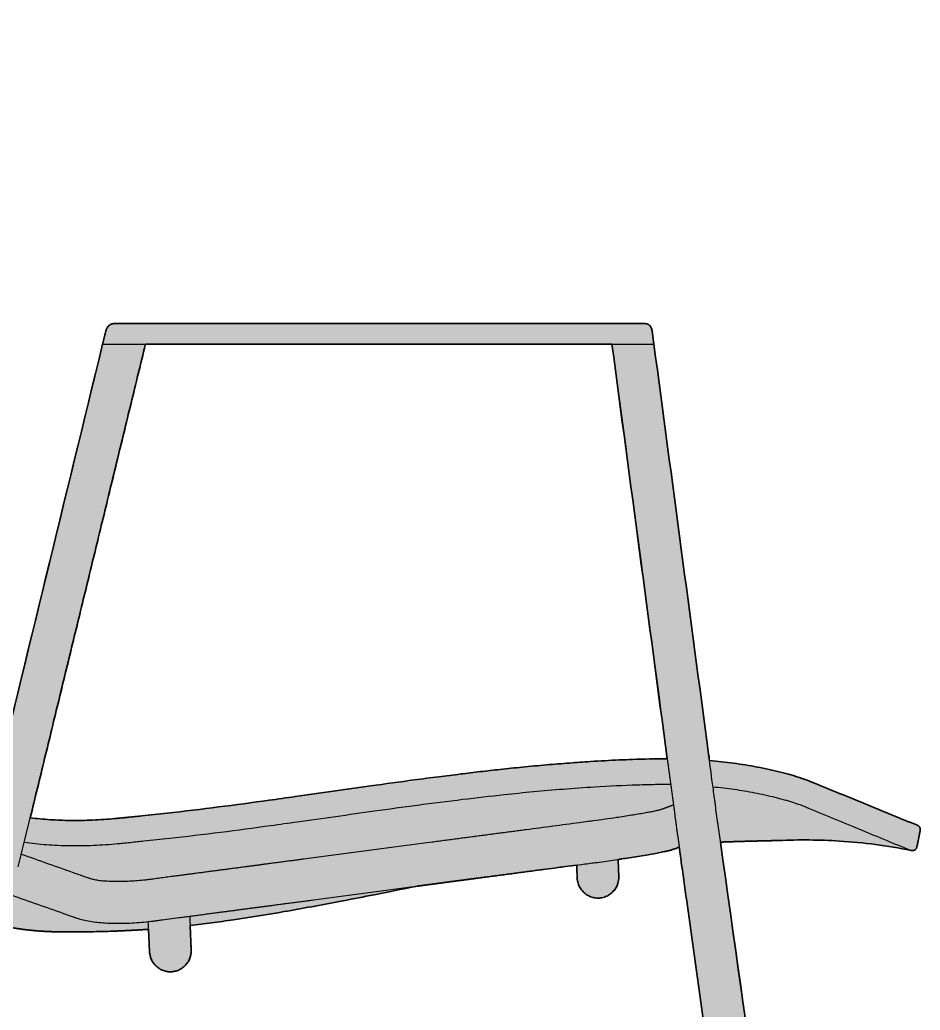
# Model space of a CAD drawing. Header units: millimetres. Extents: x 0 to 1796, y -880 to 761.
# Drawn here: x 1333.5 to 1679.5, y 380.7 to 761.4 of the extents above; entities that cross this region are included whole.
import ezdxf

# ---------------------------------------------------------------- set-up
doc = ezdxf.new("R2010")
doc.units = ezdxf.units.MM
doc.layers.add('Blocks', color=7, linetype='Continuous')
doc.layers.add('Blocks$Fill', color=7, linetype='Continuous', true_color=0xffffff)
doc.layers.add('Blocks$Inner', color=7, linetype='Continuous', lineweight=25, true_color=0x007f00)
doc.layers.add('Blocks$Outline', color=7, linetype='Continuous', lineweight=35, true_color=0xff3f3f)

# ---------------------------------------------------------------- blocks, each defined once
blk = doc.blocks.new('AAC 18 Dining Chair Side')
at = {"layer": 'Blocks$Fill'}
h = blk.add_hatch(color=256, dxfattribs=at)
h.paths.add_polyline_path([(56.82, 761.22), (56.91, 761.25), (57, 761.29), (57.1, 761.32), (57.15, 761.33), (57.2, 761.35), (57.29, 761.37), (57.33, 761.38), (57.38, 761.39), (57.42, 761.4), (57.47, 761.41), (57.51, 761.41), (57.56, 761.42), (57.6, 761.42), (57.64, 761.42), (57.68, 761.43), (57.73, 761.43), (57.77, 761.43), (57.81, 761.43), (57.85, 761.43), (57.89, 761.43), (57.93, 761.42), (57.97, 761.42), (58.01, 761.41), (58.05, 761.41), (58.09, 761.4), (58.13, 761.39), (58.17, 761.38), (58.21, 761.37), (86.97, 752.93), (87.82, 752.65), (88.24, 752.5), (88.65, 752.34), (89.05, 752.18), (89.44, 752.01), (89.83, 751.83), (90.21, 751.64), (90.62, 751.44), (91.02, 751.22), (91.41, 751), (91.81, 750.77), (92.19, 750.53), (92.58, 750.29), (93.33, 749.78), (94.08, 749.24), (94.81, 748.68), (95.53, 748.11), (96.24, 747.51), (97.02, 746.82), (97.8, 746.11), (98.55, 745.39), (99.3, 744.65), (100.92, 742.97), (102.48, 741.23), (104.11, 739.31), (105.68, 737.34), (107.31, 735.19), (108.89, 733.01), (110.4, 730.79), (111.87, 728.55), (113.32, 726.2), (114.72, 723.82), (116.07, 721.41), (117.37, 718.97), (119.09, 715.51), (120.72, 712.02), (122.33, 708.3), (126.62, 697.5), (128.92, 691.36), (133.21, 679.19), (136.51, 668.93), (139.52, 658.57), (142.11, 648.54), (144.35, 638.64), (145.91, 630.65), (147.27, 622.62), (148.43, 614.46), (149.37, 606.26), (154.27, 540.94), (154.86, 535.9), (155.43, 531.93), (156.1, 527.97), (156.83, 524.19), (157.67, 520.42), (158.55, 516.89), (159.54, 513.38), (160.6, 510.01), (161.77, 506.67), (162.65, 504.35), (163.6, 502.06), (164.6, 499.79), (165.66, 497.54), (166.72, 495.45), (167.84, 493.38), (169.02, 491.35), (170.25, 489.35), (171.5, 487.46), (172.8, 485.6), (174.16, 483.78), (175.58, 482.01), (177.02, 480.31), (178.52, 478.66), (180.07, 477.05), (181.67, 475.49), (183.31, 473.99), (185.01, 472.54), (186.75, 471.14), (188.53, 469.8), (190.38, 468.5), (192.27, 467.26), (194.2, 466.08), (196.16, 464.95), (198.2, 463.87), (200.27, 462.84), (202.38, 461.88), (204.51, 460.97), (206.76, 460.09), (209.04, 459.28), (211.35, 458.52), (213.67, 457.83), (257.15, 636.68), (258.39, 641.77), (258.43, 641.94), (258.48, 642.11), (258.54, 642.28), (258.57, 642.36), (258.6, 642.45), (258.63, 642.52), (258.66, 642.6), (258.7, 642.68), (258.73, 642.75), (258.77, 642.82), (258.81, 642.9), (258.85, 642.97), (258.89, 643.04), (258.93, 643.11), (258.97, 643.17), (259.01, 643.24), (259.05, 643.3), (259.1, 643.36), (259.15, 643.42), (259.19, 643.48), (259.24, 643.54), (259.29, 643.6), (259.34, 643.65), (259.39, 643.71), (259.45, 643.76), (259.5, 643.81), (259.56, 643.86), (259.61, 643.91), (259.67, 643.95), (259.73, 644), (259.79, 644.04), (259.85, 644.08), (259.91, 644.12), (259.98, 644.16), (260.04, 644.2), (260.11, 644.24), (260.17, 644.27), (260.24, 644.3), (260.31, 644.34), (260.38, 644.37), (260.45, 644.4), (260.52, 644.42), (260.6, 644.45), (260.67, 644.47), (260.74, 644.5), (260.82, 644.52), (260.9, 644.54), (260.98, 644.56), (261.06, 644.58), (261.14, 644.59), (261.22, 644.61), (261.3, 644.62), (261.38, 644.63), (261.47, 644.65), (261.56, 644.65), (261.74, 644.67), (261.92, 644.68), (262.1, 644.68), (414.24, 644.68), (452.28, 644.68), (461.79, 644.68), (464.17, 644.68), (464.76, 644.68), (464.91, 644.68), (464.95, 644.68), (464.96, 644.68), (464.96, 644.68), (465.15, 644.68), (465.33, 644.67), (465.52, 644.66), (465.61, 644.65), (465.7, 644.64), (465.78, 644.62), (465.86, 644.61), (465.95, 644.6), (466.03, 644.58), (466.11, 644.57), (466.18, 644.55), (466.26, 644.53), (466.34, 644.5), (466.41, 644.48), (466.48, 644.46), (466.55, 644.43), (466.62, 644.41), (466.69, 644.38), (466.75, 644.35), (466.82, 644.32), (466.89, 644.28), (466.95, 644.25), (467.01, 644.21), (467.06, 644.18), (467.12, 644.14), (467.18, 644.1), (467.23, 644.06), (467.29, 644.01), (467.34, 643.97), (467.39, 643.92), (467.44, 643.87), (467.49, 643.83), (467.54, 643.77), (467.58, 643.72), (467.63, 643.67), (467.67, 643.62), (467.71, 643.56), (467.75, 643.5), (467.79, 643.44), (467.83, 643.38), (467.87, 643.31), (467.9, 643.25), (467.94, 643.18), (467.97, 643.12), (468, 643.05), (468.03, 642.98), (468.07, 642.9), (468.09, 642.82), (468.12, 642.75), (468.15, 642.67), (468.17, 642.59), (468.19, 642.51), (468.22, 642.44), (468.24, 642.35), (468.26, 642.26), (468.3, 642.07), (468.33, 641.89), (468.36, 641.71), (469.03, 636.68), (490.37, 476.66), (495.02, 476.22), (499.67, 475.66), (504.2, 474.99), (508.72, 474.2), (513.28, 473.27), (517.65, 472.24), (521.69, 471.16), (523.51, 470.61), (525.33, 470.03), (527.65, 469.21), (570.25, 451.79), (570.31, 451.76), (570.36, 451.74), (570.41, 451.72), (570.48, 451.68), (570.51, 451.66), (570.54, 451.65), (570.58, 451.62), (570.62, 451.59), (570.66, 451.57), (570.7, 451.54), (570.74, 451.51), (570.77, 451.48), (570.81, 451.45), (570.84, 451.42), (570.87, 451.39), (570.9, 451.37), (570.92, 451.34), (570.95, 451.31), (570.97, 451.28), (570.99, 451.25), (571.02, 451.22), (571.04, 451.19), (571.06, 451.16), (571.08, 451.13), (571.1, 451.1), (571.12, 451.07), (571.13, 451.04), (571.15, 451.01), (571.17, 450.98), (571.18, 450.94), (571.2, 450.91), (571.21, 450.87), (571.23, 450.83), (571.24, 450.8), (571.25, 450.76), (571.26, 450.72), (571.27, 450.68), (571.28, 450.65), (571.29, 450.61), (571.3, 450.57), (571.3, 450.53), (571.31, 450.49), (571.31, 450.45), (571.32, 450.41), (571.32, 450.38), (571.33, 450.34), (571.33, 450.29), (571.33, 450.25), (571.33, 450.2), (571.33, 450.15), (571.33, 450.11), (571.33, 450.06), (571.32, 449.97), (571.32, 449.88), (571.3, 449.79), (571.29, 449.7), (571.28, 449.61), (570.15, 443.72), (570.13, 443.6), (570.12, 443.55), (570.1, 443.49), (570.09, 443.44), (570.07, 443.38), (570.06, 443.33), (570.04, 443.27), (570.02, 443.22), (570, 443.18), (569.98, 443.13), (569.96, 443.08), (569.94, 443.03), (569.92, 442.99), (569.89, 442.94), (569.87, 442.9), (569.84, 442.86), (569.82, 442.81), (569.79, 442.78), (569.77, 442.74), (569.74, 442.7), (569.71, 442.66), (569.68, 442.62), (569.65, 442.59), (569.62, 442.56), (569.58, 442.52), (569.55, 442.49), (569.52, 442.46), (569.48, 442.43), (569.45, 442.4), (569.41, 442.38), (569.37, 442.35), (569.34, 442.32), (569.3, 442.3), (569.26, 442.28), (569.22, 442.26), (569.18, 442.24), (569.14, 442.22), (569.09, 442.2), (569.05, 442.18), (569.01, 442.17), (568.96, 442.15), (568.92, 442.14), (568.87, 442.13), (568.82, 442.12), (568.78, 442.11), (568.73, 442.1), (568.68, 442.09), (568.63, 442.09), (568.58, 442.08), (568.53, 442.08), (568.48, 442.07), (568.43, 442.07), (568.38, 442.07), (568.32, 442.07), (568.27, 442.08), (568.21, 442.08), (568.16, 442.08), (568.1, 442.09), (568.04, 442.09), (567.99, 442.1), (567.93, 442.11), (567.82, 442.13), (567.82, 442.13), (567.82, 442.13), (567.82, 442.13), (567.82, 442.13), (567.82, 442.13), (567.82, 442.13), (567.82, 442.13), (567.82, 442.13), (561.01, 443.37), (554.17, 444.38), (547.29, 445.17), (540.4, 445.73), (534.54, 446.02), (528.69, 446.15), (522.83, 446.12), (516.98, 445.92), (514.63, 445.88), (514.25, 445.88), (513.07, 445.85), (512.67, 445.84), (511.51, 445.82), (511.08, 445.81), (509.95, 445.78), (509.49, 445.77), (508.39, 445.74), (507.89, 445.73), (506.83, 445.7), (506.3, 445.69), (505.28, 445.66), (504.71, 445.65), (503.72, 445.62), (503.11, 445.6), (497.5, 445.43), (494.61, 445.32), (555.66, 9.11), (555.66, 9.1), (555.66, 9.1), (555.66, 9.1), (555.66, 9.1), (555.66, 9.1), (555.66, 9.1), (555.68, 8.93), (555.7, 8.75), (555.72, 8.57), (555.73, 8.39), (555.73, 8.2), (555.74, 8.02), (555.73, 7.83), (555.73, 7.64), (555.72, 7.45), (555.7, 7.26), (555.68, 7.07), (555.66, 6.88), (555.63, 6.69), (555.59, 6.49), (555.56, 6.3), (555.51, 6.11), (555.46, 5.91), (555.41, 5.72), (555.35, 5.53), (555.28, 5.34), (555.21, 5.15), (555.14, 4.96), (555.06, 4.77), (554.97, 4.59), (554.88, 4.4), (554.79, 4.22), (554.69, 4.04), (554.59, 3.86), (554.48, 3.68), (554.36, 3.51), (554.24, 3.34), (554.12, 3.17), (554, 3.01), (553.86, 2.85), (553.73, 2.69), (553.59, 2.54), (553.45, 2.39), (553.3, 2.25), (553.15, 2.11), (553, 1.97), (552.84, 1.84), (552.68, 1.71), (552.52, 1.58), (552.36, 1.46), (552.19, 1.35), (552.03, 1.24), (551.85, 1.14), (551.68, 1.03), (551.51, 0.94), (551.33, 0.85), (551.16, 0.76), (550.98, 0.68), (550.8, 0.61), (550.63, 0.53), (550.45, 0.47), (550.27, 0.4), (550.09, 0.35), (549.91, 0.29), (549.73, 0.25), (549.55, 0.2), (549.37, 0.16), (549.2, 0.13), (549.02, 0.1), (548.84, 0.07), (548.67, 0.05), (548.49, 0.03), (548.31, 0.01), (548.13, 0), (547.94, 0), (547.76, -0.01), (547.57, 0), (547.38, 0), (547.2, 0.01), (547, 0.03), (546.81, 0.05), (546.62, 0.07), (546.43, 0.1), (546.24, 0.14), (546.04, 0.17), (545.85, 0.22), (545.66, 0.27), (545.47, 0.32), (545.27, 0.38), (545.08, 0.45), (544.89, 0.52), (544.7, 0.59), (544.51, 0.67), (544.33, 0.76), (544.14, 0.85), (543.96, 0.94), (543.78, 1.04), (543.6, 1.14), (543.43, 1.25), (543.25, 1.37), (543.08, 1.48), (542.92, 1.61), (542.75, 1.73), (542.59, 1.87), (542.44, 2), (542.28, 2.14), (542.13, 2.28), (541.99, 2.43), (541.85, 2.58), (541.71, 2.73), (541.58, 2.89), (541.45, 3.04), (541.33, 3.21), (541.21, 3.37), (541.09, 3.54), (540.98, 3.7), (540.88, 3.87), (540.78, 4.05), (540.68, 4.22), (540.59, 4.39), (540.51, 4.57), (540.42, 4.75), (540.35, 4.93), (540.28, 5.1), (540.21, 5.28), (540.15, 5.46), (540.09, 5.64), (540.04, 5.82), (539.99, 6), (539.95, 6.18), (539.91, 6.36), (539.87, 6.53), (539.84, 6.71), (539.81, 6.88), (539.81, 6.89), (539.81, 6.89), (539.81, 6.89), (539.81, 6.89), (539.81, 6.89), (539.81, 6.89), (539.81, 6.89), (539.81, 6.89), (478.73, 443.34), (476.96, 442.69), (476.59, 442.56), (476.22, 442.45), (475.63, 442.28), (475.04, 442.12), (473.53, 441.77), (471.46, 441.33), (466.04, 440.34), (455.25, 438.65), (455.54, 431.96), (455.54, 431.76), (455.54, 431.61), (455.53, 431.47), (455.53, 431.32), (455.52, 431.17), (455.5, 431.03), (455.49, 430.88), (455.47, 430.74), (455.45, 430.59), (455.42, 430.45), (455.4, 430.3), (455.37, 430.16), (455.34, 430.01), (455.3, 429.87), (455.26, 429.73), (455.22, 429.59), (455.18, 429.45), (455.12, 429.25), (455.05, 429.05), (454.97, 428.85), (454.89, 428.66), (454.81, 428.47), (454.72, 428.28), (454.62, 428.09), (454.52, 427.91), (454.42, 427.72), (454.31, 427.54), (454.19, 427.37), (454.07, 427.19), (453.95, 427.02), (453.82, 426.86), (453.69, 426.69), (453.55, 426.53), (453.41, 426.38), (453.26, 426.23), (453.12, 426.08), (452.96, 425.93), (452.81, 425.79), (452.65, 425.66), (452.49, 425.53), (452.32, 425.4), (452.15, 425.28), (451.98, 425.16), (451.8, 425.04), (451.62, 424.94), (451.44, 424.83), (451.26, 424.73), (451.07, 424.64), (450.88, 424.55), (450.66, 424.45), (450.43, 424.36), (450.2, 424.27), (449.97, 424.19), (449.73, 424.12), (449.5, 424.06), (449.26, 424), (449.02, 423.95), (448.78, 423.91), (448.54, 423.88), (448.3, 423.85), (448.05, 423.83), (447.81, 423.82), (447.56, 423.82), (447.32, 423.82), (447.08, 423.83), (446.83, 423.85), (446.59, 423.87), (446.35, 423.91), (446.11, 423.95), (445.87, 423.99), (445.63, 424.05), (445.39, 424.11), (445.16, 424.18), (444.93, 424.25), (444.7, 424.34), (444.47, 424.43), (444.25, 424.53), (444.03, 424.63), (443.81, 424.74), (443.59, 424.86), (443.38, 424.98), (443.18, 425.11), (442.97, 425.25), (442.77, 425.39), (442.58, 425.54), (442.39, 425.69), (442.21, 425.85), (442.03, 426.02), (441.85, 426.19), (441.68, 426.37), (441.52, 426.55), (441.36, 426.74), (441.21, 426.93), (441.06, 427.12), (440.92, 427.32), (440.79, 427.53), (440.66, 427.74), (440.54, 427.95), (440.42, 428.17), (440.31, 428.39), (440.21, 428.61), (440.12, 428.83), (440.03, 429.06), (439.95, 429.29), (439.88, 429.53), (439.81, 429.76), (439.75, 430), (439.7, 430.24), (439.65, 430.48), (439.62, 430.72), (439.59, 430.97), (439.56, 431.22), (439.55, 431.47), (439.33, 436.49), (422.01, 434.2), (403.24, 431.72), (378.23, 428.42), (326.91, 418.6), (307.52, 415.48), (290.79, 413.28), (291.21, 403.82), (291.21, 403.64), (291.21, 403.46), (291.21, 403.28), (291.2, 403.1), (291.19, 402.91), (291.17, 402.73), (291.15, 402.54), (291.13, 402.35), (291.1, 402.17), (291.06, 401.98), (291.02, 401.79), (290.98, 401.6), (290.93, 401.41), (290.88, 401.22), (290.82, 401.03), (290.76, 400.84), (290.69, 400.66), (290.61, 400.47), (290.53, 400.28), (290.45, 400.1), (290.36, 399.91), (290.27, 399.73), (290.17, 399.55), (290.07, 399.38), (289.96, 399.2), (289.85, 399.03), (289.73, 398.86), (289.61, 398.69), (289.48, 398.53), (289.35, 398.36), (289.22, 398.21), (289.08, 398.05), (288.94, 397.9), (288.79, 397.75), (288.64, 397.61), (288.49, 397.47), (288.33, 397.34), (288.17, 397.21), (288.01, 397.08), (287.85, 396.96), (287.68, 396.84), (287.51, 396.73), (287.34, 396.62), (287.16, 396.52), (286.99, 396.42), (286.81, 396.33), (286.63, 396.24), (286.45, 396.16), (286.27, 396.08), (286.08, 396.01), (285.9, 395.94), (285.72, 395.88), (285.53, 395.82), (285.35, 395.76), (285.16, 395.71), (284.98, 395.67), (284.8, 395.63), (284.61, 395.6), (284.43, 395.57), (284.25, 395.54), (284.07, 395.52), (283.89, 395.5), (283.71, 395.49), (283.53, 395.48), (283.36, 395.47), (283.18, 395.47), (283, 395.48), (282.82, 395.48), (282.63, 395.49), (282.45, 395.51), (282.26, 395.53), (282.08, 395.55), (281.89, 395.58), (281.7, 395.62), (281.52, 395.65), (281.33, 395.7), (281.14, 395.75), (280.95, 395.8), (280.76, 395.86), (280.58, 395.92), (280.39, 395.99), (280.2, 396.06), (280.02, 396.14), (279.84, 396.22), (279.65, 396.31), (279.47, 396.4), (279.29, 396.5), (279.12, 396.6), (278.94, 396.71), (278.77, 396.82), (278.6, 396.94), (278.44, 397.06), (278.27, 397.18), (278.11, 397.31), (277.95, 397.45), (277.8, 397.58), (277.65, 397.73), (277.5, 397.87), (277.36, 398.02), (277.22, 398.17), (277.09, 398.33), (276.96, 398.49), (276.83, 398.65), (276.71, 398.81), (276.59, 398.98), (276.48, 399.15), (276.38, 399.32), (276.27, 399.5), (276.17, 399.67), (276.08, 399.85), (275.99, 400.03), (275.91, 400.21), (275.83, 400.39), (275.76, 400.57), (275.69, 400.76), (275.63, 400.94), (275.57, 401.12), (275.51, 401.31), (275.46, 401.49), (275.42, 401.68), (275.38, 401.86), (275.34, 402.04), (275.31, 402.22), (275.29, 402.41), (275.26, 402.59), (275.25, 402.77), (275.23, 402.94), (275.22, 403.12), (274.84, 411.81), (269.33, 411.46), (265.33, 411.27), (261.33, 411.09), (245.96, 410.81), (243.37, 410.81), (237.84, 410.89), (234.97, 411.01), (231.99, 411.22), (228.9, 411.51), (225.69, 411.9), (222.35, 412.39), (218.92, 412.98), (113.78, 5.99), (113.74, 5.84), (113.7, 5.7), (113.65, 5.55), (113.61, 5.4), (113.55, 5.25), (113.5, 5.1), (113.44, 4.95), (113.38, 4.81), (113.31, 4.66), (113.24, 4.51), (113.17, 4.37), (113.09, 4.22), (113.02, 4.08), (112.93, 3.94), (112.85, 3.8), (112.76, 3.66), (112.67, 3.52), (112.57, 3.38), (112.47, 3.24), (112.37, 3.11), (112.27, 2.98), (112.16, 2.85), (112.05, 2.72), (111.94, 2.59), (111.82, 2.47), (111.7, 2.35), (111.58, 2.23), (111.46, 2.11), (111.33, 2), (111.2, 1.88), (111.07, 1.77), (110.94, 1.67), (110.8, 1.57), (110.66, 1.47), (110.52, 1.37), (110.38, 1.27), (110.23, 1.18), (110.09, 1.09), (109.94, 1.01), (109.79, 0.93), (109.64, 0.85), (109.49, 0.78), (109.34, 0.71), (109.18, 0.64), (109.03, 0.57), (108.87, 0.51), (108.71, 0.45), (108.56, 0.4), (108.4, 0.35), (108.24, 0.3), (108.08, 0.26), (107.92, 0.22), (107.76, 0.18), (107.6, 0.15), (107.45, 0.12), (107.29, 0.09), (107.13, 0.07), (106.97, 0.05), (106.81, 0.03), (106.66, 0.02), (106.5, 0.01), (106.35, 0), (106.19, -0.01), (106.04, -0.01), (105.82, 0), (105.59, 0.01), (105.37, 0.02), (105.15, 0.04), (104.92, 0.07), (104.7, 0.11), (104.48, 0.15), (104.25, 0.2), (104.03, 0.25), (103.81, 0.31), (103.59, 0.38), (103.37, 0.45), (103.15, 0.53), (102.94, 0.62), (102.73, 0.71), (102.52, 0.81), (102.31, 0.92), (102.11, 1.03), (101.91, 1.14), (101.71, 1.27), (101.52, 1.39), (101.33, 1.53), (101.14, 1.66), (100.96, 1.81), (100.79, 1.95), (100.62, 2.11), (100.46, 2.26), (100.3, 2.42), (100.14, 2.59), (99.99, 2.75), (99.85, 2.92), (99.71, 3.09), (99.58, 3.27), (99.45, 3.45), (99.33, 3.64), (99.21, 3.83), (99.09, 4.02), (98.98, 4.22), (98.88, 4.42), (98.78, 4.63), (98.69, 4.84), (98.6, 5.05), (98.52, 5.27), (98.44, 5.48), (98.37, 5.71), (98.31, 5.93), (98.25, 6.15), (98.2, 6.38), (98.16, 6.61), (98.12, 6.84), (98.09, 7.07), (98.07, 7.3), (98.05, 7.53), (98.04, 7.76), (98.04, 7.99), (98.04, 8.22), (98.05, 8.44), (98.07, 8.67), (98.09, 8.9), (98.12, 9.12), (98.15, 9.34), (98.19, 9.56), (98.24, 9.78), (98.29, 9.99), (98.29, 9.99), (98.29, 9.99), (98.29, 10), (98.29, 10), (98.29, 10), (98.29, 10), (98.29, 10), (98.29, 10), (203.28, 416.43), (192.88, 419.25), (183.21, 422.19), (174.62, 425.08), (170.72, 426.53), (166.98, 428.02), (163.34, 429.61), (159.76, 431.31), (156.29, 433.09), (152.89, 434.99), (149.64, 436.97), (148.03, 437.99), (146.45, 439.05), (144.93, 440.1), (143.43, 441.18), (141.95, 442.29), (140.49, 443.42), (139.06, 444.58), (137.65, 445.76), (136.26, 446.96), (134.89, 448.2), (133.56, 449.45), (132.25, 450.72), (130.96, 452.02), (129.7, 453.34), (128.48, 454.68), (127.27, 456.04), (126.1, 457.43), (124.95, 458.84), (123.83, 460.27), (122.73, 461.72), (121.66, 463.19), (120.62, 464.68), (119.61, 466.2), (118.62, 467.74), (117.66, 469.29), (116.73, 470.87), (115.82, 472.48), (114.93, 474.11), (114.08, 475.75), (113.26, 477.41), (112.45, 479.12), (111.68, 480.84), (110.93, 482.57), (110.21, 484.32), (108.86, 487.9), (107.63, 491.52), (106.49, 495.26), (105.48, 499.04), (104.55, 502.98), (103.75, 506.95), (103.05, 511.03), (102.47, 515.13), (102, 519.39), (101.63, 523.67), (95.69, 602.14), (94.52, 611.95), (93.07, 621.72), (91.29, 631.68), (89.24, 641.58), (86.36, 653.66), (83.07, 665.87), (79.16, 678.86), (74.93, 691.76), (69.88, 706.08), (58.08, 736.81), (50.17, 756.33), (50.13, 756.44), (50.11, 756.49), (50.09, 756.55), (50.07, 756.6), (50.06, 756.66), (50.04, 756.71), (50.03, 756.77), (50.02, 756.82), (50.01, 756.87), (50, 756.92), (49.99, 756.97), (49.98, 757.02), (49.97, 757.07), (49.97, 757.13), (49.96, 757.18), (49.96, 757.22), (49.96, 757.27), (49.96, 757.32), (49.96, 757.37), (49.97, 757.42), (49.97, 757.46), (49.98, 757.51), (49.98, 757.56), (49.99, 757.6), (50, 757.65), (50.01, 757.69), (50.02, 757.73), (50.03, 757.78), (50.05, 757.82), (50.06, 757.86), (50.08, 757.91), (50.1, 757.95), (50.12, 757.99), (50.14, 758.03), (50.16, 758.07), (50.18, 758.11), (50.21, 758.14), (50.23, 758.18), (50.26, 758.22), (50.29, 758.26), (50.32, 758.29), (50.35, 758.33), (50.38, 758.36), (50.41, 758.4), (50.45, 758.43), (50.48, 758.46), (50.52, 758.5), (50.56, 758.53), (50.6, 758.56), (50.64, 758.59), (50.68, 758.62), (50.72, 758.65), (50.76, 758.68), (50.81, 758.71), (50.85, 758.74), (50.9, 758.76), (50.95, 758.79), (51, 758.82), (51.05, 758.85), (51.11, 758.87), (51.16, 758.89), (51.26, 758.94)], flags=0)
h.paths.add_polyline_path([(229.36, 454.67), (233.17, 454.25), (236.98, 453.94), (240.95, 453.74), (244.93, 453.65), (249.12, 453.66), (253.31, 453.79), (257.58, 454.03), (272.24, 455.41), (321.13, 461.41), (409.94, 473.26), (436.58, 475.73), (455.65, 476.89), (467.46, 477.29), (474.13, 477.34), (452.89, 636.68), (368.82, 636.68), (346.03, 636.68), (275.93, 636.68), (274.23, 636.68), (273.62, 636.68)], flags=0)
at = {"layer": 'Blocks$Inner'}
for p, q in [((368.13, 443.22), (334.43, 438.77)), ((338.21, 423.13), (373.79, 427.83)), ((280.07, 415.45), (286.52, 416.3))]:
    blk.add_line(p, q, dxfattribs=at)
for points, knots in [([(262.1, 644.68), (261.86, 644.68), (261.4, 644.65), (260.75, 644.52), (260.17, 644.29), (259.66, 643.97), (259.22, 643.55), (258.86, 643.04), (258.58, 642.44), (258.44, 642), (258.39, 641.77)], [846.540558, 846.540558, 846.540558, 846.540558, 847.254948, 847.912689, 848.52834, 849.120803, 849.714944, 850.331046, 850.989457, 851.704667, 851.704667, 851.704667, 851.704667]), ([(468.36, 641.71), (468.32, 641.95), (468.24, 642.41), (468.03, 643.04), (467.74, 643.56), (467.36, 643.99), (466.89, 644.31), (466.33, 644.53), (465.67, 644.66), (465.21, 644.68), (464.96, 644.68)], [638.603394, 638.603394, 638.603394, 638.603394, 639.345771, 639.997233, 640.585023, 641.137375, 641.691986, 642.27953, 642.932638, 643.677514, 643.677514, 643.677514, 643.677514]), ([(257.15, 636.68), (241.2, 571.06), (225.16, 505.09), (209.06, 438.88), (208.91, 438.29), (208.86, 438.05)], [856.938625, 856.938625, 856.938625, 856.938625, 1059.525604, 1060.619881, 1061.352573, 1061.352573, 1061.352573, 1061.352573]), ([(452.89, 636.68), (460.93, 576.38), (468.99, 515.92), (477.11, 455), (477.24, 454.07), (477.39, 452.97), (477.52, 451.99), (477.68, 450.85), (477.86, 449.53), (478.16, 447.42), (478.76, 443.1), (480.04, 433.98), (500.46, 288.08), (520.51, 144.83), (539.81, 6.89)], [0, 0, 0, 0, 182.510279, 182.97056, 184.395779, 185.324178, 186.278914, 187.371409, 188.767566, 190.275768, 193.790889, 201.828138, 217.899442, 635.764325, 635.764325, 635.764325, 635.764325]), ([(555.66, 9.1), (535.01, 156.66), (514.29, 304.68), (493.53, 453.05), (493.25, 455.08), (492.95, 457.25), (492.56, 460.23), (492.04, 464.08), (491.17, 470.62), (483.46, 528.47), (476.02, 584.22), (469.03, 636.68)], [0, 0, 0, 0, 446.998236, 448.37812, 449.432889, 453.164728, 454.958115, 458.440168, 464.806156, 474.754658, 633.531491, 633.531491, 633.531491, 633.531491]), ([(474.13, 477.34), (469.69, 477.37), (463.52, 477.22), (453.69, 476.82), (445.62, 476.38), (436.3, 475.73), (427.55, 475.01), (418.67, 474.18), (410.22, 473.3), (402.35, 472.42), (394.48, 471.48), (386.05, 470.43), (374.54, 468.92), (356.17, 466.38), (337.53, 463.7), (318.05, 460.97), (301.63, 458.76), (285.33, 456.8), (273.72, 455.56), (268.18, 455), (265.26, 454.71), (263.55, 454.54), (259.55, 454.15), (253.37, 453.72), (245.07, 453.57), (237.08, 453.86), (231.89, 454.35), (229.36, 454.67)], [0, 0, 0, 0, 13.339601, 18.488344, 29.527742, 37.595154, 46.512643, 55.854747, 64.347687, 71.991633, 79.635157, 88.128477, 97.471155, 114.45827, 143.760097, 153.951981, 173.485752, 193.443226, 203.208664, 208.515679, 210.160982, 212.018334, 213.668021, 222.213508, 230.596948, 238.552736, 246.205071, 246.205071, 246.205071, 246.205071]), ([(571.28, 449.61), (571.32, 449.85), (571.36, 450.3), (571.25, 450.85), (571.04, 451.2), (570.83, 451.45), (570.61, 451.61), (570.42, 451.71), (570.33, 451.76), (563.68, 454.48), (550.49, 459.89), (537.08, 465.39), (529.86, 468.35), (528.83, 468.76), (527.27, 469.36), (524.91, 470.19), (521.58, 471.21), (517.55, 472.29), (513.23, 473.3), (507.25, 474.52), (499.62, 475.75), (493.47, 476.41), (490.37, 476.66)], [82.681631, 82.681631, 82.681631, 82.681631, 83.410968, 84.036785, 84.326675, 84.626274, 85.002591, 85.151475, 85.259568, 85.33174, 106.707173, 128.026024, 128.803348, 130.12692, 131.356291, 133.812879, 137.627477, 141.811255, 146.296224, 150.951262, 160.121211, 169.478524, 169.478524, 169.478524, 169.478524]), ([(475.46, 467.42), (473.49, 467.44), (469.25, 467.43), (459.51, 467.18), (447.68, 466.61), (430.59, 465.39), (413.69, 463.78), (395.05, 461.62), (378.42, 459.5), (357.21, 456.59), (338.44, 453.91), (318.73, 451.16), (302.38, 448.97), (286.12, 447.02), (274.59, 445.79), (268.67, 445.19), (265.61, 444.88), (264.23, 444.75), (263.56, 444.68), (263.28, 444.66), (263.06, 444.64)], [0, 0, 0, 0, 5.893005, 12.721051, 29.233835, 41.409931, 64.114478, 80.186109, 97.686248, 114.42225, 144.39382, 154.573615, 174.121215, 193.892834, 203.696347, 208.915917, 211.734754, 212.909347, 213.092098, 213.754433, 213.754433, 213.754433, 213.754433]), ([(491.71, 466.59), (494.42, 466.34), (499.78, 465.71), (507.73, 464.37), (514.14, 462.96), (519.02, 461.67), (522.21, 460.72), (524.63, 459.9), (526.4, 459.23), (527.6, 458.75), (535.03, 455.67), (548.39, 450.15), (561.43, 444.76), (567.82, 442.13)], [-80.369783, -80.369783, -80.369783, -80.369783, -72.18294, -64.193141, -56.193249, -52.499122, -49.062003, -46.203084, -44.840408, -43.369369, -42.339022, -20.710594, 0, 0, 0, 0]), ([(471.61, 457.76), (471.47, 457.72), (471.15, 457.64), (470.35, 457.44), (469.09, 457.17), (467.33, 456.82), (464.41, 456.29), (460.16, 455.58), (453.65, 454.57), (448.04, 453.78), (443.28, 453.15), (434.64, 452.01), (426.75, 450.97), (419.91, 450.06)], [5.217655, 5.217655, 5.217655, 5.217655, 5.641706, 6.217291, 7.68465, 9.499248, 11.61287, 16.59726, 22.422365, 31.355674, 33.598174, 36.821632, 57.498485, 57.498485, 57.498485, 57.498485]), ([(516.98, 445.92), (524.78, 446.29), (541.84, 446.16), (558.77, 443.93), (567.82, 442.13)], [22.376044, 22.376044, 22.376044, 22.376044, 45.794531, 73.451098, 73.451098, 73.451098, 73.451098]), ([(263.06, 444.64), (261.49, 444.49), (258.35, 444.24), (252.13, 443.89), (244.54, 443.78), (235.66, 444.16), (229.89, 444.76), (227.05, 445.15)], [213.754433, 213.754433, 213.754433, 213.754433, 218.475944, 223.191961, 232.462981, 241.233551, 249.84453, 249.84453, 249.84453, 249.84453]), ([(422.01, 434.2), (428.85, 435.11), (436.65, 436.14), (444.78, 437.21), (447.25, 437.54), (450.98, 438.04), (456.44, 438.82), (461.81, 439.64), (465.93, 440.32), (468.82, 440.83), (471.32, 441.3), (473.35, 441.72), (474.94, 442.09), (476.08, 442.39), (476.79, 442.62), (477.13, 442.75), (477.72, 442.97), (478.24, 443.16), (478.73, 443.34)], [162.602113, 162.602113, 162.602113, 162.602113, 183.2973, 186.209301, 187.206087, 190.765621, 197.503627, 203.762174, 207.06015, 210.018491, 212.570072, 214.689894, 216.232852, 217.466697, 218.241408, 218.479218, 218.54985, 220.127951, 220.127951, 220.127951, 220.127951]), ([(567.82, 442.13), (567.97, 442.1), (568.26, 442.06), (568.67, 442.08), (569.05, 442.17), (569.38, 442.34), (569.66, 442.58), (569.88, 442.9), (570.05, 443.28), (570.13, 443.57), (570.15, 443.72)], [73.451098, 73.451098, 73.451098, 73.451098, 73.910078, 74.322944, 74.703528, 75.065571, 75.428872, 75.808346, 76.222854, 76.681761, 76.681761, 76.681761, 76.681761]), ([(284.17, 432.13), (282.49, 431.91), (280, 431.58), (277.08, 431.19), (275.55, 430.99), (274.52, 430.86), (271.93, 430.55), (268.48, 430.26), (264.26, 430.11), (261.09, 430.12), (258.18, 430.27), (255.76, 430.53), (254.06, 430.82), (253.01, 431.07), (252.47, 431.23), (252.06, 431.38), (251.68, 431.51), (251.1, 431.72), (249.5, 432.28), (241.1, 435.26), (232.95, 438.14), (225.95, 440.62)], [161.431844, 161.431844, 161.431844, 161.431844, 166.50241, 168.967391, 170.269654, 171.142007, 172.070608, 178.1191, 181.522356, 184.726098, 187.640445, 190.231735, 192.03108, 192.807711, 193.487187, 193.712792, 194.102723, 194.717674, 195.549797, 199.18714, 221.470015, 221.470015, 221.470015, 221.470015]), ([(439.55, 431.47), (439.58, 430.8), (439.8, 429.5), (440.59, 427.7), (441.79, 426.14), (443.34, 424.91), (445.14, 424.1), (447.07, 423.75), (449.04, 423.88), (450.82, 424.44), (452.35, 425.35), (453.6, 426.5), (454.57, 427.88), (455.33, 429.64), (455.56, 431.11), (455.54, 432.03), (455.53, 432.22), (455.44, 434.38), (455.34, 436.55), (455.25, 438.65)], [5.029136, 5.029136, 5.029136, 5.029136, 6.981555, 8.938742, 10.897749, 12.852345, 14.808955, 16.761162, 18.714302, 20.670589, 22.346266, 24.023371, 25.708027, 27.387956, 29.737238, 30.13127, 30.142839, 30.305229, 36.63605, 36.63605, 36.63605, 36.63605]), ([(290.79, 413.28), (293.52, 413.59), (299.1, 414.28), (311.16, 415.97), (327.55, 418.64), (345.02, 421.86), (362.11, 425.2), (372.14, 427.2), (378.23, 428.42)], [0, 0, 0, 0, 8.232975, 16.86909, 36.51688, 58.071858, 70.149234, 88.762184, 88.762184, 88.762184, 88.762184]), ([(222.03, 425.03), (228.75, 422.65), (236.42, 419.94), (244.36, 417.13), (245.76, 416.63), (246.34, 416.43), (246.82, 416.26), (247.89, 415.89), (249.73, 415.37), (252.36, 414.85), (255.21, 414.48), (258.26, 414.23), (261.54, 414.11), (266.2, 414.12), (270.97, 414.39), (274.83, 414.78), (276.46, 414.98), (277.37, 415.09), (278.54, 415.25), (279.55, 415.38), (280.07, 415.45)], [0, 0, 0, 0, 21.392319, 24.414492, 25.247226, 25.85577, 26.272118, 26.778054, 29.251561, 31.983701, 34.819148, 37.879033, 41.164142, 44.637875, 51.862227, 55.484599, 56.275814, 56.789687, 58.25124, 59.82534, 59.82534, 59.82534, 59.82534]), ([(243.37, 410.81), (244.24, 410.81), (245.81, 410.81), (248.9, 410.82), (254.02, 410.88), (258.43, 410.99), (261.33, 411.09)], [0, 0, 0, 0, 2.57644, 4.729242, 9.241428, 17.958562, 17.958562, 17.958562, 17.958562])]:
    blk.add_open_spline(points, degree=3, knots=knots, dxfattribs=at)
for points, degree in [([(464.96, 644.68), (464.96, 644.68), (262.1, 644.68)], 2), ([(258.39, 641.77), (257.77, 639.22), (257.15, 636.68)], 2), ([(469.03, 636.68), (468.69, 639.19), (468.36, 641.71)], 2), ([(224.77, 435.78), (249.19, 536.23), (273.62, 636.68)], 2), ([(257.15, 636.68), (257.15, 636.68), (257.16, 636.68), (257.17, 636.68)], 3), ([(257.17, 636.68), (257.17, 636.68), (257.18, 636.68)], 2), ([(257.18, 636.68), (257.18, 636.68), (257.18, 636.68)], 2), ([(257.18, 636.68), (257.19, 636.68), (257.2, 636.68)], 2), ([(257.2, 636.68), (257.22, 636.68), (257.23, 636.68)], 2), ([(257.23, 636.68), (257.23, 636.68), (257.23, 636.68)], 2), ([(257.23, 636.68), (257.32, 636.68), (257.42, 636.68)], 2), ([(257.42, 636.68), (257.66, 636.68), (257.9, 636.68)], 2), ([(257.9, 636.68), (259.11, 636.68), (260.31, 636.68)], 2), ([(260.31, 636.68), (261.44, 636.68), (262.57, 636.68)], 2), ([(262.57, 636.68), (263.81, 636.68), (265.06, 636.68)], 2), ([(265.06, 636.68), (265.46, 636.68), (265.87, 636.68)], 2), ([(265.87, 636.68), (266.16, 636.68), (266.46, 636.68)], 2), ([(266.46, 636.68), (266.46, 636.68), (266.46, 636.68)], 2), ([(266.46, 636.68), (266.51, 636.68), (266.56, 636.68)], 2), ([(266.56, 636.68), (266.81, 636.68), (267.05, 636.68)], 2), ([(267.05, 636.68), (267.07, 636.68), (267.09, 636.68)], 2), ([(267.09, 636.68), (267.14, 636.68), (267.19, 636.68)], 2), ([(267.19, 636.68), (267.22, 636.68), (267.25, 636.68)], 2), ([(267.25, 636.68), (267.3, 636.68), (267.34, 636.68)], 2), ([(267.34, 636.68), (267.36, 636.68), (267.38, 636.68)], 2), ([(267.38, 636.68), (267.43, 636.68), (267.48, 636.68)], 2), ([(267.48, 636.68), (267.51, 636.68), (267.54, 636.68)], 2), ([(267.54, 636.68), (267.59, 636.68), (267.63, 636.68)], 2), ([(267.63, 636.68), (267.68, 636.68), (267.73, 636.68)], 2), ([(267.73, 636.68), (267.75, 636.68), (267.77, 636.68)], 2), ([(267.77, 636.68), (267.91, 636.68), (268.05, 636.68)], 2), ([(268.05, 636.68), (268.08, 636.68), (268.11, 636.68)], 2), ([(268.11, 636.68), (268.15, 636.68), (268.2, 636.68)], 2), ([(268.2, 636.68), (268.23, 636.68), (268.25, 636.68)], 2), ([(268.25, 636.68), (268.29, 636.68), (268.34, 636.68)], 2), ([(268.34, 636.68), (268.38, 636.68), (268.43, 636.68)], 2), ([(268.43, 636.68), (268.48, 636.68), (268.52, 636.68)], 2), ([(268.52, 636.68), (268.56, 636.68), (268.59, 636.68)], 2), ([(268.59, 636.68), (268.65, 636.68), (268.71, 636.68)], 2), ([(268.71, 636.68), (268.74, 636.68), (268.76, 636.68)], 2), ([(268.76, 636.68), (268.83, 636.68), (268.89, 636.68)], 2), ([(268.89, 636.68), (268.92, 636.68), (268.94, 636.68)], 2), ([(268.94, 636.68), (269.01, 636.68), (269.07, 636.68)], 2), ([(269.07, 636.68), (269.1, 636.68), (269.12, 636.68)], 2), ([(269.12, 636.68), (269.2, 636.68), (269.29, 636.68)], 2), ([(269.29, 636.68), (269.3, 636.68), (269.3, 636.68)], 2), ([(269.3, 636.68), (269.48, 636.68), (269.67, 636.68)], 2), ([(269.67, 636.68), (269.68, 636.68), (269.69, 636.68)], 2), ([(269.69, 636.68), (269.77, 636.68), (269.86, 636.68)], 2), ([(269.86, 636.68), (269.87, 636.68), (269.89, 636.68)], 2), ([(269.89, 636.68), (269.96, 636.68), (270.03, 636.68)], 2), ([(270.03, 636.68), (270.08, 636.68), (270.12, 636.68)], 2), ([(270.12, 636.68), (270.18, 636.68), (270.24, 636.68)], 2), ([(270.24, 636.68), (270.27, 636.68), (270.3, 636.68)], 2), ([(270.3, 636.68), (270.36, 636.68), (270.43, 636.68)], 2), ([(270.43, 636.68), (270.48, 636.68), (270.52, 636.68)], 2), ([(270.52, 636.68), (270.57, 636.68), (270.61, 636.68)], 2), ([(270.61, 636.68), (270.65, 636.68), (270.69, 636.68)], 2), ([(270.69, 636.68), (270.75, 636.68), (270.82, 636.68)], 2), ([(270.82, 636.68), (270.87, 636.68), (270.91, 636.68)], 2), ([(270.91, 636.68), (270.95, 636.68), (270.99, 636.68)], 2), ([(270.99, 636.68), (271.02, 636.68), (271.06, 636.68)], 2), ([(271.06, 636.68), (271.13, 636.68), (271.21, 636.68)], 2), ([(271.21, 636.68), (271.24, 636.68), (271.28, 636.68)], 2), ([(271.28, 636.68), (271.35, 636.68), (271.42, 636.68)], 2), ([(271.42, 636.68), (271.45, 636.68), (271.49, 636.68)], 2), ([(271.49, 636.68), (271.55, 636.68), (271.62, 636.68)], 2), ([(271.62, 636.68), (271.65, 636.68), (271.69, 636.68)], 2), ([(271.69, 636.68), (271.75, 636.68), (271.81, 636.68)], 2), ([(271.81, 636.68), (271.85, 636.68), (271.88, 636.68)], 2), ([(271.88, 636.68), (271.94, 636.68), (271.99, 636.68)], 2), ([(271.99, 636.68), (272.06, 636.68), (272.13, 636.68)], 2), ([(272.13, 636.68), (272.15, 636.68), (272.18, 636.68)], 2), ([(272.18, 636.68), (272.27, 636.68), (272.35, 636.68)], 2), ([(272.35, 636.68), (272.36, 636.68), (272.37, 636.68)], 2), ([(272.37, 636.68), (272.67, 636.68), (272.97, 636.68)], 2), ([(272.97, 636.68), (272.98, 636.68), (272.99, 636.68)], 2), ([(272.99, 636.68), (273.05, 636.68), (273.12, 636.68)], 2), ([(273.12, 636.68), (273.68, 636.68), (274.23, 636.68)], 2), ([(274.23, 636.68), (275.08, 636.68), (275.93, 636.68)], 2), ([(275.93, 636.68), (310.98, 636.68), (346.03, 636.68)], 2), ([(346.03, 636.68), (357.43, 636.68), (368.82, 636.68)], 2), ([(368.82, 636.68), (414.84, 636.68), (460.85, 636.68)], 2), ([(460.85, 636.68), (464.94, 636.68), (469.03, 636.68)], 2), ([(419.91, 450.06), (401.83, 447.68), (383.75, 445.29)], 2), ([(570.15, 443.72), (570.71, 446.66), (571.28, 449.61)], 2), ([(383.75, 445.29), (378.54, 444.6), (373.34, 443.91), (368.13, 443.22)], 3), ([(334.43, 438.77), (327.3, 437.83), (320.17, 436.89)], 2), ([(320.17, 436.89), (316.18, 436.36), (312.2, 435.83)], 2), ([(403.24, 431.72), (412.62, 432.96), (422.01, 434.2)], 2), ([(439.33, 436.49), (439.44, 433.98), (439.55, 431.47)], 2), ([(373.79, 427.83), (388.51, 429.78), (403.24, 431.72)], 2), ([(322.27, 421.02), (330.24, 422.08), (338.21, 423.13)], 2), ([(314.29, 419.97), (318.28, 420.5), (322.27, 421.02)], 2), ([(290.64, 416.85), (290.92, 410.33), (291.21, 403.82)], 2), ([(218.92, 412.98), (224.5, 411.97), (229.78, 411.25), (234.62, 410.87), (239, 410.82), (243.37, 410.81)], 5), ([(275.22, 403.12), (274.97, 408.95), (274.71, 414.78)], 2)]:
    blk.add_open_spline(points, degree=degree, dxfattribs=at)
for points, weights in [([(476.5, 459.56), (474.05, 458.66), (471.61, 457.76)], [1, 0.999999999376, 1]), ([(497.5, 445.43), (500.31, 445.52), (503.11, 445.6)], [1, 0.999997557541, 1]), ([(503.11, 445.6), (503.42, 445.61), (503.72, 445.62)], [1, 0.999999981053, 1]), ([(503.72, 445.62), (504.21, 445.63), (504.71, 445.65)], [1, 0.999999948637, 1]), ([(504.71, 445.65), (504.99, 445.65), (505.28, 445.66)], [1, 0.999999982492, 1]), ([(505.28, 445.66), (505.79, 445.67), (506.3, 445.69)], [1, 0.999999938281, 1]), ([(506.3, 445.69), (506.57, 445.7), (506.83, 445.7)], [1, 0.99999998218, 1]), ([(506.83, 445.7), (507.36, 445.72), (507.89, 445.73)], [1, 0.999999920488, 1]), ([(507.89, 445.73), (508.14, 445.74), (508.39, 445.74)], [1, 0.999999980896, 1]), ([(508.39, 445.74), (508.94, 445.76), (509.49, 445.77)], [1, 0.999999894482, 1]), ([(509.49, 445.77), (509.72, 445.78), (509.95, 445.78)], [1, 0.999999979089, 1]), ([(509.95, 445.78), (510.51, 445.8), (511.08, 445.81)], [1, 0.999999859342, 1]), ([(511.08, 445.81), (511.29, 445.81), (511.51, 445.82)], [1, 0.999999977035, 1]), ([(511.51, 445.82), (512.09, 445.83), (512.67, 445.84)], [1, 0.99999981418, 1]), ([(512.67, 445.84), (512.87, 445.85), (513.07, 445.85)], [1, 0.999999974898, 1]), ([(513.07, 445.85), (513.66, 445.86), (514.25, 445.88)], [1, 0.999999758184, 1]), ([(514.25, 445.88), (514.44, 445.88), (514.63, 445.88)], [1, 0.999999972756, 1]), ([(514.63, 445.88), (515.8, 445.91), (516.98, 445.92)], [1, 0.999998762135, 1]), ([(494.61, 445.32), (496.06, 445.38), (497.5, 445.43)], [1, 0.999997664902, 1]), ([(312.2, 435.83), (298.18, 433.98), (284.17, 432.13)], [1, 0.999999999996, 1]), ([(302.52, 418.42), (308.41, 419.19), (314.29, 419.97)], [1, 0.999999999998, 1]), ([(286.52, 416.3), (294.52, 417.36), (302.52, 418.42)], [1, 0.999999999953, 1]), ([(261.33, 411.09), (263.33, 411.17), (265.33, 411.27)], [1, 0.999995236319, 1]), ([(265.33, 411.27), (267.33, 411.36), (269.33, 411.46)], [1, 0.999994751951, 1]), ([(269.33, 411.46), (272.09, 411.62), (274.84, 411.81)], [1, 0.999973577567, 1])]:
    blk.add_rational_spline(points, weights, degree=2, dxfattribs=at)
blk.add_rational_spline([(291.21, 403.82), (291.5, 395.8), (283.53, 395.48), (275.57, 395.16), (275.22, 403.12)], [0.999999995279, 0.708505835225, 1, 0.708505832864, 1], degree=2, knots=[0, 0, 0, 12.534681, 12.534681, 25.069361, 25.069361, 25.069361], dxfattribs=at)
at = {"layer": 'Blocks$Outline'}
for points in [[(468.36, 641.71), (469.03, 636.68)], [(274.23, 636.68), (273.62, 636.68)], [(275.93, 636.68), (274.23, 636.68)], [(346.03, 636.68), (275.93, 636.68)], [(368.82, 636.68), (346.03, 636.68)], [(452.89, 636.68), (368.82, 636.68)], [(571.28, 449.61), (570.15, 443.72)], [(275.22, 403.12), (274.84, 411.81)], [(290.79, 413.28), (291.21, 403.82)]]:
    blk.add_lwpolyline(points, dxfattribs=at)
for points, knots in [([(258.39, 641.77), (258.44, 642), (258.58, 642.44), (258.86, 643.04), (259.22, 643.55), (259.66, 643.97), (260.17, 644.29), (260.75, 644.52), (261.4, 644.65), (261.86, 644.68), (262.1, 644.68)], [-851.704667, -851.704667, -851.704667, -851.704667, -850.989457, -850.331046, -849.714944, -849.120803, -848.52834, -847.912689, -847.254948, -846.540558, -846.540558, -846.540558, -846.540558]), ([(464.96, 644.68), (465.21, 644.68), (465.67, 644.66), (466.33, 644.53), (466.89, 644.31), (467.36, 643.99), (467.74, 643.56), (468.03, 643.04), (468.24, 642.41), (468.32, 641.95), (468.36, 641.71)], [-643.677514, -643.677514, -643.677514, -643.677514, -642.932638, -642.27953, -641.691986, -641.137375, -640.585023, -639.997233, -639.345771, -638.603394, -638.603394, -638.603394, -638.603394]), ([(469.03, 636.68), (476.02, 584.22), (483.14, 530.88), (490.25, 477.54), (490.37, 476.66), (490.37, 476.66)], [-633.531491, -633.531491, -633.531491, -633.531491, -474.754658, -472.092922, -472.092917, -472.092917, -472.092917, -472.092917]), ([(229.36, 454.67), (231.89, 454.35), (237.08, 453.86), (245.07, 453.57), (253.37, 453.72), (259.55, 454.15), (263.55, 454.54), (265.26, 454.71), (268.18, 455), (273.72, 455.56), (285.33, 456.8), (301.63, 458.76), (318.05, 460.97), (337.53, 463.7), (356.17, 466.38), (374.54, 468.92), (386.05, 470.43), (394.48, 471.48), (402.35, 472.42), (410.22, 473.3), (418.67, 474.18), (427.55, 475.01), (436.3, 475.73), (445.62, 476.38), (453.69, 476.82), (463.52, 477.22), (469.69, 477.37), (474.13, 477.34)], [-246.205066, -246.205066, -246.205066, -246.205066, -238.552736, -230.596948, -222.213508, -213.668021, -212.018334, -210.160982, -208.515679, -203.208664, -193.443226, -173.485752, -153.951981, -143.760097, -114.45827, -97.471155, -88.128477, -79.635157, -71.991633, -64.347687, -55.854747, -46.512643, -37.595154, -29.527742, -18.488344, -13.339601, -0.000012, -0.000012, -0.000012, -0.000012]), ([(490.37, 476.66), (493.47, 476.41), (499.62, 475.75), (507.25, 474.52), (513.23, 473.3), (517.55, 472.29), (521.58, 471.21), (524.91, 470.19), (527.27, 469.36), (528.83, 468.76), (529.86, 468.35), (537.08, 465.39), (550.49, 459.89), (563.68, 454.48), (570.33, 451.76), (570.42, 451.71), (570.61, 451.61), (570.83, 451.45), (571.04, 451.2), (571.25, 450.85), (571.36, 450.3), (571.32, 449.85), (571.28, 449.61)], [-96.027402, -96.027402, -96.027402, -96.027402, -86.670113, -77.500164, -72.845126, -68.360157, -64.176379, -60.361781, -57.905193, -56.675823, -55.35225, -54.574926, -33.256075, -11.880642, -11.80847, -11.700377, -11.551493, -11.175176, -10.875577, -10.585687, -9.95987, -9.230533, -9.230533, -9.230533, -9.230533]), ([(567.82, 442.13), (558.77, 443.93), (541.84, 446.16), (524.78, 446.29), (516.98, 445.92)], [-73.451034, -73.451034, -73.451034, -73.451034, -45.794516, -22.376044, -22.376044, -22.376044, -22.376044]), ([(478.73, 443.34), (478.24, 443.16), (477.72, 442.97), (477.13, 442.75), (476.79, 442.62), (476.08, 442.39), (474.94, 442.09), (473.35, 441.72), (471.32, 441.3), (468.82, 440.83), (465.93, 440.32), (461.81, 439.64), (458.21, 439.09), (455.7, 438.72), (455.25, 438.65)], [-220.127951, -220.127951, -220.127951, -220.127951, -218.54985, -218.479218, -218.241408, -217.466697, -216.232852, -214.689894, -212.570072, -210.018491, -207.06015, -203.762174, -197.503627, -196.139056, -196.139056, -196.139056, -196.139056]), ([(539.81, 6.89), (520.51, 144.83), (500.46, 288.08), (480.1, 433.56), (479.04, 441.1), (478.73, 443.34)], [-635.764325, -635.764325, -635.764325, -635.764325, -217.899442, -201.828138, -195.063248, -195.063248, -195.063248, -195.063248]), ([(570.15, 443.72), (570.13, 443.57), (570.05, 443.28), (569.88, 442.9), (569.66, 442.58), (569.38, 442.34), (569.05, 442.17), (568.67, 442.08), (568.26, 442.06), (567.97, 442.1), (567.82, 442.13), (567.82, 442.13)], [-3.230663, -3.230663, -3.230663, -3.230663, -2.771761, -2.357257, -1.977787, -1.61449, -1.25245, -0.87187, -0.459007, -0.000064, 0, 0, 0, 0]), ([(455.25, 438.65), (455.34, 436.55), (455.44, 434.38), (455.53, 432.22), (455.54, 432.03), (455.56, 431.11), (455.33, 429.64), (454.57, 427.88), (453.6, 426.5), (452.35, 425.35), (450.82, 424.44), (449.04, 423.88), (447.07, 423.75), (445.14, 424.1), (443.34, 424.91), (441.79, 426.14), (440.59, 427.7), (439.8, 429.5), (439.58, 430.8), (439.55, 431.47)], [-31.606914, -31.606914, -31.606914, -31.606914, -25.276093, -25.113702, -25.102134, -24.708101, -22.35882, -20.678891, -18.994235, -17.317129, -15.641453, -13.685166, -11.732026, -9.779818, -7.823209, -5.868613, -3.909606, -1.952419, 0, 0, 0, 0]), ([(378.23, 428.42), (372.14, 427.2), (362.11, 425.2), (345.02, 421.86), (327.55, 418.64), (311.16, 415.97), (299.1, 414.28), (293.52, 413.59), (290.79, 413.28)], [-88.762184, -88.762184, -88.762184, -88.762184, -70.149234, -58.071858, -36.51688, -16.86909, -8.232975, 0, 0, 0, 0]), ([(261.33, 411.09), (258.43, 410.99), (254.02, 410.88), (248.9, 410.82), (245.81, 410.81), (244.24, 410.81), (243.37, 410.81)], [-17.958562, -17.958562, -17.958562, -17.958562, -9.241428, -4.729242, -2.57644, 0, 0, 0, 0])]:
    blk.add_open_spline(points, degree=3, knots=knots, dxfattribs=at)
for points, degree in [([(262.1, 644.68), (464.96, 644.68), (464.96, 644.68)], 2), ([(257.15, 636.68), (257.77, 639.22), (258.39, 641.77)], 2), ([(213.67, 457.83), (228.16, 517.44), (242.66, 577.06), (257.15, 636.68)], 3), ([(273.62, 636.68), (251.49, 545.67), (229.36, 454.67)], 2), ([(474.13, 477.34), (467.05, 530.46), (459.97, 583.57), (452.89, 636.68)], 3), ([(494.61, 445.32), (514.96, 299.92), (535.31, 154.51), (555.66, 9.11)], 3), ([(422.01, 434.2), (412.62, 432.96), (403.24, 431.72)], 2), ([(439.33, 436.49), (433.56, 435.73), (427.78, 434.96), (422.01, 434.2)], 3), ([(439.55, 431.47), (439.44, 433.98), (439.33, 436.49)], 2), ([(403.24, 431.72), (390.73, 430.07), (378.23, 428.42)], 2), ([(243.37, 410.81), (239, 410.82), (234.62, 410.87), (229.78, 411.25), (224.5, 411.97), (218.92, 412.98)], 5)]:
    blk.add_open_spline(points, degree=degree, dxfattribs=at)
for points, weights in [([(503.11, 445.6), (500.31, 445.52), (497.5, 445.43)], [1, 0.999997557541, 1]), ([(503.72, 445.62), (503.42, 445.61), (503.11, 445.6)], [1, 0.999999981053, 1]), ([(504.71, 445.65), (504.21, 445.63), (503.72, 445.62)], [1, 0.999999948637, 1]), ([(505.28, 445.66), (504.99, 445.65), (504.71, 445.65)], [1, 0.999999982492, 1]), ([(506.3, 445.69), (505.79, 445.67), (505.28, 445.66)], [1, 0.999999938281, 1]), ([(506.83, 445.7), (506.57, 445.7), (506.3, 445.69)], [1, 0.99999998218, 1]), ([(507.89, 445.73), (507.36, 445.72), (506.83, 445.7)], [1, 0.999999920488, 1]), ([(508.39, 445.74), (508.14, 445.74), (507.89, 445.73)], [1, 0.999999980896, 1]), ([(509.49, 445.77), (508.94, 445.76), (508.39, 445.74)], [1, 0.999999894482, 1]), ([(509.95, 445.78), (509.72, 445.78), (509.49, 445.77)], [1, 0.999999979089, 1]), ([(511.08, 445.81), (510.51, 445.8), (509.95, 445.78)], [1, 0.999999859342, 1]), ([(511.51, 445.82), (511.29, 445.81), (511.08, 445.81)], [1, 0.999999977035, 1]), ([(512.67, 445.84), (512.09, 445.83), (511.51, 445.82)], [1, 0.99999981418, 1]), ([(513.07, 445.85), (512.87, 445.85), (512.67, 445.84)], [1, 0.999999974898, 1]), ([(514.25, 445.88), (513.66, 445.86), (513.07, 445.85)], [1, 0.999999758184, 1]), ([(514.63, 445.88), (514.44, 445.88), (514.25, 445.88)], [1, 0.999999972756, 1]), ([(516.98, 445.92), (515.8, 445.91), (514.63, 445.88)], [1, 0.999998762135, 1]), ([(497.5, 445.43), (496.06, 445.38), (494.61, 445.32)], [1, 0.999997664902, 1]), ([(265.33, 411.27), (263.33, 411.17), (261.33, 411.09)], [1, 0.999995236319, 1]), ([(269.33, 411.46), (267.33, 411.36), (265.33, 411.27)], [1, 0.999994751951, 1]), ([(274.84, 411.81), (272.09, 411.62), (269.33, 411.46)], [1, 0.999973577567, 1])]:
    blk.add_rational_spline(points, weights, degree=2, dxfattribs=at)
blk.add_rational_spline([(291.21, 403.82), (291.5, 395.8), (283.53, 395.48), (275.57, 395.16), (275.22, 403.12)], [0.999999995279, 0.708505835225, 1, 0.708505832864, 1], degree=2, knots=[0, 0, 0, 12.534681, 12.534681, 25.069361, 25.069361, 25.069361], dxfattribs=at)

msp = doc.modelspace()

# ---------------------------------------------------------------- block references
at = {"layer": 'Blocks'}
msp.add_blockref('AAC 18 Dining Chair Side', (1108.13, 0), dxfattribs=at)

doc.saveas('drawing.dxf')
